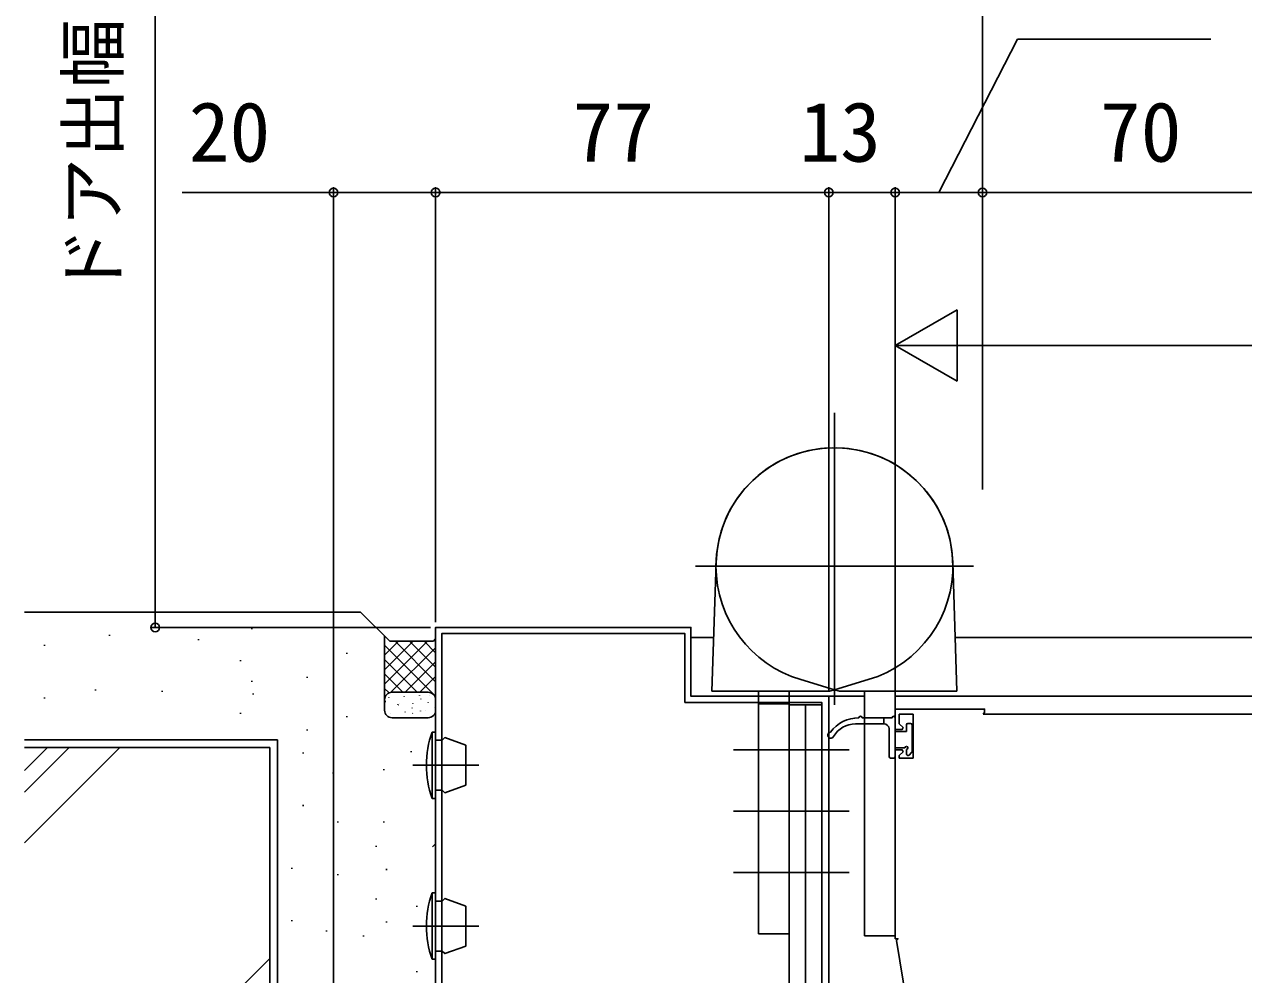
# Model space of a CAD drawing. Units: millimetres, scale not verified. Extents: x -700 to 700, y -1043 to 1038.
# Drawn here: x -191.5 to 47.2, y -579 to -392.8 of the extents above; entities that cross this region are included whole.
import ezdxf
from ezdxf.enums import TextEntityAlignment as Align

# ---------------------------------------------------------------- set-up
doc = ezdxf.new("R2010")
doc.units = ezdxf.units.MM
doc.header["$LTSCALE"] = 6
for name, color, linetype in [('0-2_YKK_11', 7, 'Continuous'), ('0-3_YKK_11E', 7, 'Continuous'), ('0-4_YKK_12', 2, 'Continuous'), ('0-5_YKK_13', 4, 'Continuous'), ('0-7_YKK_D', 6, 'Continuous'), ('0-9_YSS_K', 3, 'Continuous'), ('0-A_YSS_KE', 3, 'Continuous')]:
    doc.layers.add(name, color=color, linetype=linetype)
doc.styles.add('ＭＳ ゴシック', font='')
doc.styles.get('ＭＳ ゴシック').set_extended_font_data('MS Gothic')

msp = doc.modelspace()

# ---------------------------------------------------------------- linework, layer by layer
at = {"layer": '0-2_YKK_11'}
for points in [[(-111, -510.94), (-111, -588.94), (-118.745, -588.94), (-130.174, -590.956)], [(-34, -580.94), (-34, -524.44), (-61, -524.44), (-61, -510.94), (-111, -510.94), (-111, -588.94)]]:
    msp.add_lwpolyline(points, dxfattribs=at)
msp.add_lwpolyline([(-109.8, -591.74), (-109.8, -512.14), (-62.2, -512.14), (-62.2, -525.64), (-35.4, -525.64), (-35.4, -588.74), (-66.2, -588.74), (-66.5, -588.44), (-71.5, -588.44), (-71.8, -588.74), (-77.2, -588.74), (-77.2, -591.74)], close=True, dxfattribs=at)
at = {"layer": '0-3_YKK_11E'}
msp.add_lwpolyline([(-16.876, -595.765), (-20.743, -572.289), (-20.447, -571.94), (-21, -571.94), (-21, -534.94), (-19.624, -534.94), (-19.464, -535.328), (-20.2, -536.065), (-20.2, -536.54), (-17.5, -536.54), (-17.5, -527.94), (-20.2, -527.94), (-20.2, -529.816), (-19.464, -530.553), (-19.624, -530.94), (-21, -530.94), (-21, -526.94), (-3.5, -526.94), (-3.5, -527.64), (-3.8, -527.94)], dxfattribs=at)
at = {"layer": '0-4_YKK_12'}
for p, q in [((-61, -512.94), (-56.562, -512.94)), ((-9.238, -512.94), (135.75, -512.94)), ((-34.5, -524.44), (-27, -524.44)), ((-21, -524.44), (135.75, -524.44))]:
    msp.add_line(p, q, dxfattribs=at)
at = {"layer": '0-5_YKK_13'}
for p, q in [((-3.9, -483.963), (-3.9, -237.74)), ((-32.9, -526.14), (-32.9, -468.907)), ((-60.1, -498.94), (-5.7, -498.94)), ((-56.9, -523.44), (-56.088, -498.195)), ((-8.9, -523.44), (-9.712, -498.195)), ((-33.71, -522.903), (-39.509, -521.179)), ((-32.9, -523.143), (-33.71, -522.903)), ((-32.9, -523.143), (-26.291, -521.179)), ((-56.9, -523.44), (-33.9, -523.44)), ((-47.8, -570.94), (-47.8, -523.44)), ((-41.8, -570.94), (-41.8, -523.44)), ((-33.9, -523.44), (-32.9, -523.143)), ((-31.9, -523.44), (-32.9, -523.143)), ((-8.9, -523.44), (-31.9, -523.44)), ((-27, -523.44), (-27, -571.34)), ((-21, -571.34), (-21, -523.44)), ((-41.8, -525.94), (-47.8, -525.94)), ((-38.6, -585.24), (-38.6, -526.14)), ((-28.75, -529.84), (-23.2, -529.84)), ((-21.6, -528.64), (-27.5, -528.64)), ((-23.2, -529.84), (-23.2, -528.64)), ((-21, -531.34), (-21, -528.64)), ((-18.8, -530.04), (-18.8, -531.34)), ((-18, -529.74), (-18.5, -529.74)), ((-17.7, -530.04), (-17.7, -535.24)), ((-3.8, -527.94), (135.75, -527.94)), ((-111.714, -531.44), (-111, -531.44)), ((-111.714, -531.44), (-111.714, -544.44)), ((-111, -544.44), (-111, -531.44)), ((-22.2, -530.84), (-22.2, -536.24)), ((-21, -531.34), (-18.8, -531.34)), ((-105.1, -534.033), (-105.1, -541.848)), ((-21, -536.24), (-21, -534.54)), ((-21, -534.54), (-19.1, -534.54)), ((-18.8, -534.84), (-18.8, -535.74)), ((-30, -534.94), (-52.699, -534.94)), ((-21.3, -536.54), (-21.9, -536.54)), ((-18.288, -535.953), (-17.788, -535.453)), ((-115.486, -537.94), (-102.554, -537.94)), ((-111, -544.44), (-111, -542.84)), ((-111, -544.44), (-111.714, -544.44)), ((-30, -546.94), (-52.699, -546.94)), ((-30, -558.94), (-52.699, -558.94)), ((-111.714, -562.94), (-111, -562.94)), ((-111.714, -562.94), (-111.714, -575.94)), ((-111, -575.94), (-111, -562.94)), ((-105.1, -565.533), (-105.1, -573.348)), ((-115.486, -569.44), (-102.554, -569.44)), ((-41.8, -570.94), (-47.8, -570.94)), ((-21, -571.34), (-27, -571.34)), ((-111, -575.94), (-111, -574.34)), ((-111, -575.94), (-111.714, -575.94))]:
    msp.add_line(p, q, dxfattribs=at)
for points in [[(-38.6, -526.14), (-41.8, -526.14), (-41.8, -585.24)], [(-111, -533.04), (-109.7, -533.04), (-109.2, -532.54), (-105.1, -534.033)], [(-111, -542.84), (-109.7, -542.84), (-109.2, -543.34), (-105.1, -541.848)], [(-111, -564.54), (-109.7, -564.54), (-109.2, -564.04), (-105.1, -565.533)], [(-111, -574.34), (-109.7, -574.34), (-109.2, -574.84), (-105.1, -573.348)]]:
    msp.add_lwpolyline(points, dxfattribs=at)
msp.add_lwpolyline([(-35.4, -526.14), (-38.6, -526.14), (-38.6, -581.14), (-35.4, -581.14)], close=True, dxfattribs=at)
for centre, radius, start, end in [((-32.9, -498.94), 23.2, 1.84219, 180), ((-32.9, -498.94), 23.2, 0, 178.15781), ((-32.9, -498.94), 23.2, 180, 253.44887), ((-32.9, -498.94), 23.2, 286.55113, 1.84219), ((-28.093, -535.64), 7, 90.0535, 143.21489), ((-28.75, -534.84), 5, 90, 149.9995), ((-27.8, -528.64), 0.3, 0, 180.00058), ((-23.2, -530.84), 1, 0, 90), ((-21.3, -528.64), 0.3, 0, 180), ((-18.5, -530.04), 0.3, 90, 180), ((-18, -530.04), 0.3, 0, 90), ((-92.8, -537.94), 20, 161.03441, 198.96556), ((-33.6, -532.04), 0.6, 99.5609, 329.9995), ((-18.8, -534.54), 0.3, 270, 180), ((-21.9, -536.24), 0.3, 180, 270), ((-21.3, -536.24), 0.3, 270, 0), ((-18.5, -535.74), 0.3, 180, 315), ((-18, -535.24), 0.3, 315, 0), ((-92.8, -569.44), 20, 161.03441, 198.96556)]:
    msp.add_arc(centre, radius, start, end, dxfattribs=at)
at = {"layer": '0-7_YKK_D'}
for p, q in [((-165.906, -510.944), (-165.906, -208.04)), ((-131, -590.94), (-131, -424.74)), ((-111, -509.94), (-111, -424.74)), ((-111, -509.94), (-111, -424.74)), ((-34, -523.44), (-34, -424.74)), ((-34, -523.44), (-34, -424.74)), ((-21, -525.94), (-21, -424.74)), ((-21, -523.44), (-21, -424.74)), ((-3.9, -434.74), (-3.9, -424.74)), ((-3.9, -434.74), (-3.9, -424.74)), ((-34, -425.74), (-111, -425.74)), ((-21, -425.74), (-34, -425.74)), ((-21, -425.74), (-3.9, -425.74)), ((-3.9, -425.74), (66.1, -425.74)), ((-21, -455.74), (-8.876, -448.74)), ((-8.876, -462.74), (-8.876, -448.74)), ((-21, -525.94), (-21, -454.74)), ((-21, -455.74), (-8.876, -462.74)), ((-21, -455.74), (3.249, -455.74)), ((-7, -455.74), (215, -455.74)), ((-112, -510.944), (-166.906, -510.944))]:
    msp.add_line(p, q, dxfattribs=at)
for points in [[(-12.45, -425.74), (2.97, -395.74), (40.788, -395.74)], [(-111, -425.74), (-131, -425.74), (-160.673, -425.74)]]:
    msp.add_lwpolyline(points, dxfattribs=at)
for centre in [(-131, -425.74), (-111, -425.74), (-111, -425.74), (-34, -425.74), (-34, -425.74), (-21, -425.74), (-21, -425.74), (-3.9, -425.74), (-3.9, -425.74), (-165.906, -510.944)]:
    msp.add_circle(centre, 0.85, dxfattribs=at)
at = {"layer": '0-9_YSS_K'}
for p, q in [((-174.888, -512.39), (-174.888, -512.59)), ((-157.418, -513.274), (-157.418, -513.474)), ((-146.98, -511.082), (-146.98, -511.282)), ((-187.638, -514.344), (-187.638, -514.544)), ((-112.599, -513.648), (-121.012, -522.061)), ((-115.427, -513.648), (-121.012, -519.233)), ((-118.256, -513.648), (-121.012, -516.405)), ((-111, -524.417), (-121.012, -514.405)), ((-111.107, -514.985), (-119.77, -523.648)), ((-111, -521.589), (-118.94, -513.648)), ((-111, -518.76), (-116.112, -513.648)), ((-111, -515.932), (-113.283, -513.648)), ((-149.239, -517.356), (-149.239, -517.556)), ((-128.423, -515.949), (-128.423, -516.149)), ((-114.597, -523.648), (-121.012, -517.233)), ((-111, -517.706), (-116.942, -523.648)), ((-117.425, -523.648), (-121.012, -520.062)), ((-111, -520.535), (-114.113, -523.648)), ((-146.98, -521.382), (-146.98, -521.582)), ((-136.188, -520.619), (-136.188, -520.819)), ((-120.123, -523.779), (-121.012, -522.89)), ((-187.638, -524.645), (-187.638, -524.845)), ((-177.599, -523.128), (-177.599, -523.328)), ((-164.548, -523.379), (-164.548, -523.579)), ((-146.729, -523.881), (-146.729, -524.081)), ((-121.012, -525.148), (-121.012, -527.148)), ((-120.145, -524.741), (-120.149, -524.691)), ((-112.5, -523.648), (-119.512, -523.648)), ((-117.163, -524.53), (-117.166, -524.48)), ((-114.18, -524.318), (-114.184, -524.268)), ((-113.929, -524.992), (-113.879, -524.905)), ((-112.144, -524.344), (-112.141, -524.334)), ((-111, -527.148), (-111, -525.148)), ((-149.239, -527.656), (-149.239, -527.856)), ((-120.793, -525.481), (-120.79, -525.471)), ((-118.434, -526.048), (-118.437, -525.999)), ((-118.358, -526.193), (-118.309, -526.106)), ((-118.142, -525.94), (-118.139, -525.931)), ((-116.948, -527.562), (-116.951, -527.512)), ((-115.584, -526.737), (-115.581, -526.728)), ((-115.451, -525.837), (-115.455, -525.787)), ((-113.965, -527.351), (-113.969, -527.301)), ((-112.919, -527.149), (-112.916, -527.139)), ((-112.469, -525.625), (-112.472, -525.576)), ((-111.084, -526.6), (-111.035, -526.513)), ((-128.423, -528.324), (-128.423, -528.524)), ((-119.93, -527.774), (-119.934, -527.724)), ((-119.512, -528.648), (-112.5, -528.648)), ((-115.514, -527.801), (-115.465, -527.713)), ((-112.256, -528.628), (-112.257, -528.608)), ((-136.188, -530.919), (-136.188, -531.119)), ((-143.5, -534.44), (-191.546, -534.44)), ((-186.993, -534.44), (-191.546, -538.994)), ((-182.75, -534.44), (-191.546, -543.236)), ((-172.85, -534.44), (-191.546, -553.136)), ((-143.5, -681.44), (-143.5, -534.44)), ((-136.941, -535.426), (-136.941, -535.626)), ((-115.818, -535.175), (-115.818, -535.375)), ((-131.077, -539.374), (-131.077, -539.574)), ((-121.13, -538.689), (-121.13, -538.889)), ((-136.941, -545.726), (-136.941, -545.926)), ((-130.165, -548.979), (-130.165, -549.179)), ((-121.13, -548.989), (-121.13, -549.189)), ((-122.636, -553.747), (-122.636, -553.947)), ((-111, -553.363), (-111.592, -553.955)), ((-139.2, -558.014), (-139.2, -558.214)), ((-120.628, -558.265), (-120.628, -558.465)), ((-130.165, -559.279), (-130.165, -559.479)), ((-122.636, -564.048), (-122.636, -564.248)), ((-114.713, -565.45), (-114.713, -565.65)), ((-139.2, -568.314), (-139.2, -568.514)), ((-132.404, -570.312), (-132.404, -570.512)), ((-120.628, -568.565), (-120.628, -568.765)), ((-125.145, -571.315), (-125.145, -571.515)), ((-143.477, -575.778), (-191.546, -623.847)), ((-114.713, -578.267), (-114.713, -578.467))]:
    msp.add_line(p, q, dxfattribs=at)
for centre, start, end in [((-119.512, -525.148), 90, 180), ((-112.5, -525.148), 0, 90), ((-119.512, -527.148), 180, 270), ((-112.5, -527.148), 270, 0)]:
    msp.add_arc(centre, 1.5, start, end, dxfattribs=at)
at = {"layer": '0-A_YSS_KE'}
for p, q in [((-125.707, -507.94), (-191.546, -507.94)), ((-125.707, -507.94), (-120.002, -513.648)), ((-121.012, -512.648), (-121.012, -525.12)), ((-111, -513.21), (-111.438, -513.648)), ((-120.002, -513.648), (-111.438, -513.648)), ((-142, -532.94), (-191.546, -532.94)), ((-142, -532.94), (-142, -682.94))]:
    msp.add_line(p, q, dxfattribs=at)

# ---------------------------------------------------------------- texts
at = {"layer": '0-7_YKK_D', "style": 'ＭＳ ゴシック'}
msp.add_text('ドア出幅＝DW＋42.9', height=9.971, rotation=90, dxfattribs=at).set_placement((-170.183, -446.154), align=Align.BOTTOM_LEFT)
for s, p in [('20', (-159.355, -423.24)), ('13', (-39.773, -423.24)), ('70', (19.1, -423.24)), ('77', (-84.182, -423.24))]:
    msp.add_text(s, height=11.73, dxfattribs=at).set_placement(p, align=Align.BOTTOM_LEFT)

doc.saveas('drawing.dxf')
